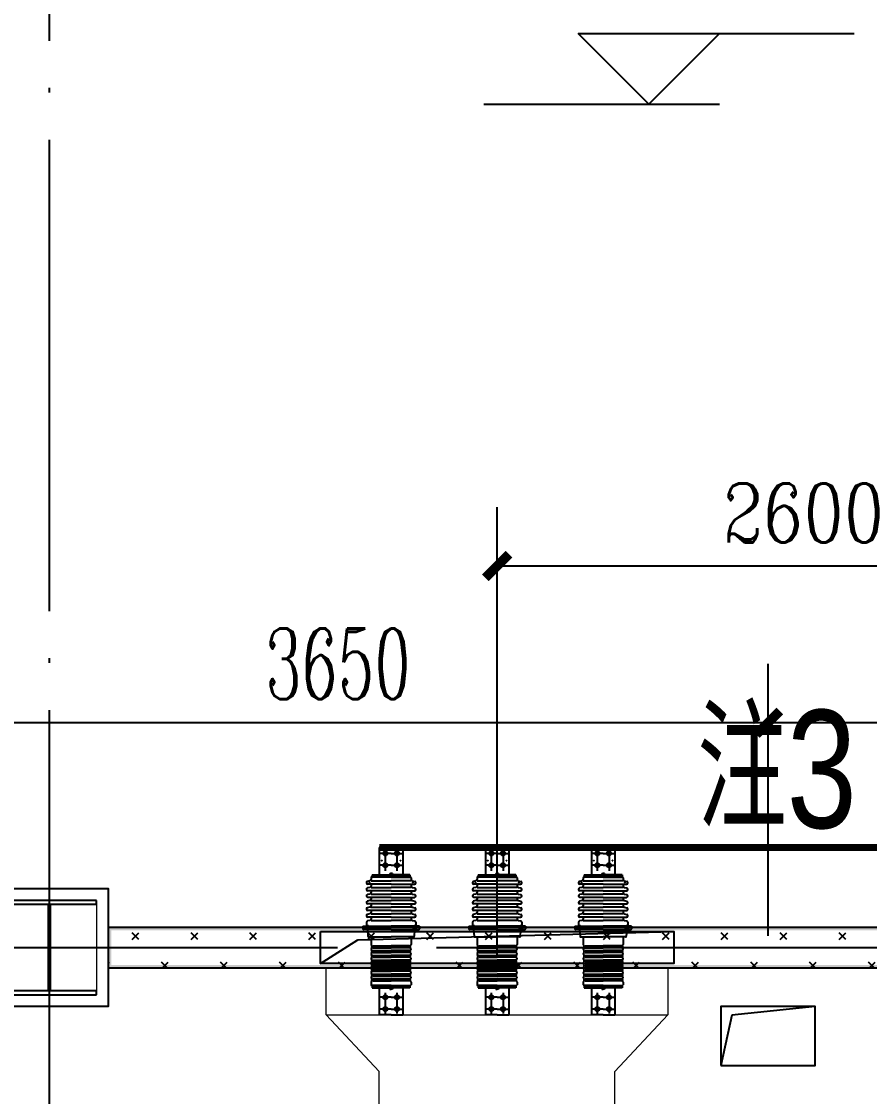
# Model space of a CAD drawing. Extents: x 3213259 to 3716512, y 332899 to 392399.
# Drawn here: x 3512365 to 3515963, y 373402 to 377962 of the extents above; entities that cross this region are included whole.
import ezdxf

# ---------------------------------------------------------------- set-up
doc = ezdxf.new("R2010")
doc.units = 0
doc.header["$LTSCALE"] = 1000
doc.header["$MEASUREMENT"] = 0
for name, pattern in [('CENTER', [50.8, 31.75, -6.35, 6.35, -6.35]), ('DOTE', [2.42, 2, -0.2, 0.02, -0.2]), ('HIDDEN', [0.375, 0.25, -0.125])]:
    doc.linetypes.add(name, pattern=pattern)
for name, color, linetype in [('Cen', 4, 'CENTER'), ('COLUMN', 2, 'Continuous'), ('DIM', 7, 'Continuous'), ('DIM_ELEV', 3, 'Continuous'), ('DOTE', 1, 'DOTE'), ('Lz3_autosign', 7, 'Continuous'), ('PART', 1, 'Continuous'), ('PUB_DIM', 3, 'Continuous'), ('PUB_HATCH', 8, 'Continuous'), ('PUB_WALL', 9, 'Continuous'), ('sb', 6, 'Continuous'), ('WALL-MOVE', 6, 'Continuous'), ('防火外包', 12, 'Continuous')]:
    doc.layers.add(name, color=color, linetype=linetype)
doc.layers.add('JZ_SPACE', color=7, linetype='Continuous', lineweight=0)
doc.layers.add('JZX_ViewLine', color=30, linetype='Continuous', lineweight=0)
doc.styles.add('DIM_FONT', font='COMPLEX8.SHX', dxfattribs={"width": 0.6, "bigfont": 'HZITXT.SHX'})
doc.styles.add('HZ', font='complex8.shx', dxfattribs={"width": 0.8, "bigfont": 'hztxt.shx'})
doc.styles.add('sepd_yb2', font='sepd_gbe.shx', dxfattribs={"width": 0.8, "bigfont": 'sepd_gbc.shx'})
doc.dimstyles.new('DIMN', dxfattribs={"dimtxt": 300, "dimasz": 100, "dimexe": 250, "dimexo": 300, "dimgap": 100, "dimtad": 1, "dimdec": 0, "dimzin": 0, "dimdsep": 46, "dimtxsty": 'DIM_FONT', "dimblk": 'ARCHTICK', "dimcen": 0.09, "dimclrt": 7, "dimazin": 2, "dimtfac": 1, "dimtdec": 0, "dimtix": 1, "dimtmove": 2, "dimatfit": 3, "dimldrblk": 'ARCHTICK', "dimfxl": 1, "dimtolj": 1, "dimtzin": 0, "dimarcsym": 0})
doc.dimstyles.new('副本 DIMN', dxfattribs={"dimtxt": 300, "dimasz": 100, "dimexe": 250, "dimexo": 300, "dimgap": 100, "dimtad": 1, "dimdec": 0, "dimzin": 0, "dimdsep": 46, "dimtxsty": 'DIM_FONT', "dimblk": 'ARCHTICK', "dimcen": 0.09, "dimclrt": 7, "dimazin": 2, "dimtfac": 1, "dimtdec": 0, "dimtix": 1, "dimtmove": 2, "dimatfit": 3, "dimldrblk": 'ARCHTICK', "dimfxl": 1, "dimtolj": 1, "dimtzin": 0, "dimarcsym": 0})

# ---------------------------------------------------------------- blocks, each defined once
blk = doc.blocks.new('_ArchTick')
at = {"color": 0, "linetype": 'ByBlock', "const_width": 0.4}
blk.add_lwpolyline([(-0.5, -0.5), (0.5, 0.5)], dxfattribs=at)
blk = doc.blocks.new('*D240')
at = {"color": 0, "lineweight": -2}
for p, q in [((3515532.9, 374083.5), (3515532.9, 375237.6)), ((3518182.9, 374083.5), (3518182.9, 375237.6)), ((3515532.9, 374987.6), (3518182.9, 374987.6))]:
    blk.add_line(p, q, dxfattribs=at)
at = {"layer": 'Defpoints', "color": 0}
for p in [(3518182.9, 374987.6), (3515532.9, 373783.5), (3518182.9, 373783.5)]:
    blk.add_point(p, dxfattribs=at)
at = {"color": 0, "lineweight": -2, "xscale": 100, "yscale": 100, "zscale": 100, "rotation": 180}
blk.add_blockref('_ArchTick', (3515532.9, 374987.6), dxfattribs=at)
at = {"color": 0, "lineweight": -2, "xscale": 100, "yscale": 100, "zscale": 100}
blk.add_blockref('_ArchTick', (3518182.9, 374987.6), dxfattribs=at)
at = {"color": 7, "insert": (3516857.9, 375237.6), "char_height": 300, "attachment_point": 5, "style": 'DIM_FONT'}
blk.add_mtext('\\A1;2650', dxfattribs=at)
blk = doc.blocks.new('*D239')
at = {"color": 0, "lineweight": -2}
for p, q in [((3511882.9, 374419.5), (3511882.9, 375237.6)), ((3515532.9, 374083.5), (3515532.9, 375237.6)), ((3511882.9, 374987.6), (3515532.9, 374987.6))]:
    blk.add_line(p, q, dxfattribs=at)
at = {"layer": 'Defpoints', "color": 0}
for p in [(3515532.9, 374987.6), (3511882.9, 374119.5), (3515532.9, 373783.5)]:
    blk.add_point(p, dxfattribs=at)
at = {"color": 0, "lineweight": -2, "xscale": 100, "yscale": 100, "zscale": 100, "rotation": 180}
blk.add_blockref('_ArchTick', (3511882.9, 374987.6), dxfattribs=at)
at = {"color": 0, "lineweight": -2, "xscale": 100, "yscale": 100, "zscale": 100}
blk.add_blockref('_ArchTick', (3515532.9, 374987.6), dxfattribs=at)
at = {"color": 7, "insert": (3513707.9, 375237.6), "char_height": 300, "attachment_point": 5, "style": 'DIM_FONT'}
blk.add_mtext('\\A1;3650', dxfattribs=at)
blk = doc.blocks.new('*D291')
at = {"layer": 'Defpoints', "color": 0}
for p in [(3516983.1, 375652.5), (3514383.1, 373702.6), (3516983.1, 373702.6)]:
    blk.add_point(p, dxfattribs=at)
at = {"layer": 'PUB_DIM', "color": 0, "lineweight": -2}
for p, q in [((3514383.1, 374002.6), (3514383.1, 375902.5)), ((3516983.1, 374002.6), (3516983.1, 375902.5)), ((3514383.1, 375652.5), (3516983.1, 375652.5))]:
    blk.add_line(p, q, dxfattribs=at)
at = {"layer": 'PUB_DIM', "color": 0, "lineweight": -2, "xscale": 100, "yscale": 100, "zscale": 100, "rotation": 180}
blk.add_blockref('_ArchTick', (3514383.1, 375652.5), dxfattribs=at)
at = {"layer": 'PUB_DIM', "color": 0, "lineweight": -2, "xscale": 100, "yscale": 100, "zscale": 100}
blk.add_blockref('_ArchTick', (3516983.1, 375652.5), dxfattribs=at)
at = {"layer": 'PUB_DIM', "color": 7, "insert": (3515683.1, 375877.5), "char_height": 250, "attachment_point": 5, "style": 'HZ'}
blk.add_mtext('\\A1;2600', dxfattribs=at)
blk = doc.blocks.new('400X400初设工字钢柱')
at = {"layer": 'COLUMN'}
for p, q in [((1414525.9, 738369.2), (1414125.9, 738369.2)), ((1414125.9, 738369.2), (1414125.9, 738353.2)), ((1414125.9, 738353.2), (1414320.9, 738353.2)), ((1414320.9, 738353.2), (1414320.9, 737985.2)), ((1414330.9, 737985.2), (1414330.9, 738353.2)), ((1414330.9, 738353.2), (1414525.9, 738353.2)), ((1414525.9, 738353.2), (1414525.9, 738369.2)), ((1414320.9, 737985.2), (1414125.9, 737985.2)), ((1414125.9, 737985.2), (1414125.9, 737969.2)), ((1414525.9, 737985.2), (1414330.9, 737985.2)), ((1414525.9, 737969.2), (1414525.9, 737985.2)), ((1414125.9, 737969.2), (1414525.9, 737969.2))]:
    blk.add_line(p, q, dxfattribs=at)
at = {"layer": 'JZX_ViewLine'}
blk.add_lwpolyline([(1414125.9, 738369.2), (1414525.9, 738369.2), (1414525.9, 737969.2), (1414125.9, 737969.2)], close=True, dxfattribs=at)
blk = doc.blocks.new('D1')
at = {"layer": 'PUB_HATCH'}
h = blk.add_hatch(dxfattribs=at)
h.set_pattern_fill('石膏板', color=256, scale=50, style=0)
h.set_pattern_definition([(45, (-451166.04, -430932.16), (-125.000003, 125.000003), [40, -136.7767]), (135, (-450887.75, -430932.16), (-125.000003, -125.000003), [40, -136.7767])])
h.paths.add_polyline_path([(1924662.3, 315951), (1924662.3, 315779), (1930462.3, 315779.1), (1930462.3, 315951.1)])
at = {"layer": 'PUB_WALL'}
for points in [[(1924662.3, 315951), (1930462.3, 315951.1), (1930462.3, 315938.6), (1924662.3, 315938.5)], [(1924662.3, 315951), (1924662.3, 315779), (1924674.8, 315779), (1924674.8, 315951)], [(1924662.3, 315779), (1930462.3, 315779.1), (1930462.3, 315791.6), (1924662.3, 315791.5)]]:
    blk.add_hatch(color=2, dxfattribs=at).paths.add_polyline_path(points)
at = {"layer": 'DIM_ELEV'}
for p, q in [((1926956.5, 319443.5), (1926656.5, 319743.5)), ((1926656.5, 319743.5), (1927827.1, 319743.5)), ((1926956.5, 319443.5), (1927256.5, 319743.5)), ((1926256.5, 319443.5), (1927256.5, 319443.5))]:
    blk.add_line(p, q, dxfattribs=at)
at = {"layer": 'DOTE'}
for p, q in [((1924412.3, 300352.3), (1924412.3, 329397.5)), ((1892174.5, 315865.1), (1948456.4, 315865.1))]:
    blk.add_line(p, q, dxfattribs=at)
at = {"layer": 'WALL-MOVE', "color": 2}
for p, q in [((1924662.3, 315951), (1930462.3, 315951.1)), ((1924662.3, 315951), (1924662.3, 315779)), ((1924662.3, 315779), (1930462.3, 315779.1))]:
    blk.add_line(p, q, dxfattribs=at)
at = {"layer": '防火外包'}
blk.add_lwpolyline([(1924162.3, 316115.1), (1924662.3, 316115.1), (1924662.3, 315615.1), (1924162.3, 315615.1)], close=True, dxfattribs=at)
at = {"layer": 'COLUMN'}
blk.add_blockref('400X400初设工字钢柱', (510086.4, -422304.1), dxfattribs=at)

msp = doc.modelspace()

# ---------------------------------------------------------------- linework, layer by layer
at = {"color": 4}
for p, q in [((3513792.493, 374066.029), (3515133.102, 374101.335)), ((3513633.102, 373965.637), (3513792.493, 374066.029)), ((3515732.891, 373783.486), (3515378.597, 373746.343))]:
    msp.add_line(p, q, dxfattribs=at)
for points in [[(3513633.102, 374101.335), (3515133.102, 374101.335), (3515133.102, 373965.637), (3513633.102, 373965.637)], [(3515332.891, 373533.486), (3515732.891, 373533.486), (3515732.891, 373783.486), (3515332.891, 373783.486)]]:
    msp.add_lwpolyline(points, close=True, dxfattribs=at)
msp.add_lwpolyline([(3515378.597, 373746.343), (3515332.891, 373533.486)], dxfattribs=at)
at = {"layer": 'Cen'}
for p, q in [((3513908.102, 374458.978), (3513908.102, 374359.34)), ((3513958.102, 374458.978), (3513958.102, 374359.34)), ((3514358.102, 374458.978), (3514358.102, 374359.34)), ((3514408.102, 374458.978), (3514408.102, 374359.34)), ((3514808.102, 374458.978), (3514808.102, 374359.34)), ((3514858.102, 374458.978), (3514858.102, 374359.34)), ((3513933.102, 374432.486), (3513883.102, 374432.486)), ((3513933.102, 374432.486), (3513883.102, 374432.486)), ((3513933.102, 374432.486), (3513983.102, 374432.486)), ((3513933.102, 374432.486), (3513983.102, 374432.486)), ((3514383.102, 374432.486), (3514333.102, 374432.486)), ((3514383.102, 374432.486), (3514333.102, 374432.486)), ((3514383.102, 374432.486), (3514433.102, 374432.486)), ((3514383.102, 374432.486), (3514433.102, 374432.486)), ((3514833.102, 374432.486), (3514783.102, 374432.486)), ((3514833.102, 374432.486), (3514783.102, 374432.486)), ((3514833.102, 374432.486), (3514883.102, 374432.486)), ((3514833.102, 374432.486), (3514883.102, 374432.486)), ((3513933.102, 374382.486), (3513883.102, 374382.486)), ((3513933.102, 374382.486), (3513883.102, 374382.486)), ((3513933.102, 374382.486), (3513983.102, 374382.486)), ((3513933.102, 374382.486), (3513983.102, 374382.486)), ((3514383.102, 374382.486), (3514333.102, 374382.486)), ((3514383.102, 374382.486), (3514333.102, 374382.486)), ((3514383.102, 374382.486), (3514433.102, 374382.486)), ((3514383.102, 374382.486), (3514433.102, 374382.486)), ((3514833.102, 374382.486), (3514783.102, 374382.486)), ((3514833.102, 374382.486), (3514783.102, 374382.486)), ((3514833.102, 374382.486), (3514883.102, 374382.486)), ((3514833.102, 374382.486), (3514883.102, 374382.486)), ((3513833.102, 374130.117), (3513833.102, 374101.552)), ((3514033.102, 374130.117), (3514033.102, 374101.552)), ((3514283.102, 374130.117), (3514283.102, 374101.552)), ((3514483.102, 374130.117), (3514483.102, 374101.552)), ((3514733.102, 374130.117), (3514733.102, 374101.552)), ((3514933.102, 374130.117), (3514933.102, 374101.552)), ((3513933.102, 373822.486), (3513883.102, 373822.486)), ((3513933.102, 373822.486), (3513883.102, 373822.486)), ((3513908.102, 373840.832), (3513908.102, 373754.125)), ((3513933.102, 373822.486), (3513983.102, 373822.486)), ((3513933.102, 373822.486), (3513983.102, 373822.486)), ((3513958.102, 373840.832), (3513958.102, 373754.125)), ((3514383.102, 373822.486), (3514333.102, 373822.486)), ((3514383.102, 373822.486), (3514333.102, 373822.486)), ((3514358.102, 373840.832), (3514358.102, 373754.125)), ((3514383.102, 373822.486), (3514433.102, 373822.486)), ((3514383.102, 373822.486), (3514433.102, 373822.486)), ((3514408.102, 373840.832), (3514408.102, 373754.125)), ((3514833.102, 373822.486), (3514783.102, 373822.486)), ((3514833.102, 373822.486), (3514783.102, 373822.486)), ((3514808.102, 373840.832), (3514808.102, 373754.125)), ((3514833.102, 373822.486), (3514883.102, 373822.486)), ((3514833.102, 373822.486), (3514883.102, 373822.486)), ((3514858.102, 373840.832), (3514858.102, 373754.125)), ((3513933.102, 373772.486), (3513883.102, 373772.486)), ((3513933.102, 373772.486), (3513883.102, 373772.486)), ((3513933.102, 373772.486), (3513983.102, 373772.486)), ((3513933.102, 373772.486), (3513983.102, 373772.486)), ((3514383.102, 373772.486), (3514333.102, 373772.486)), ((3514383.102, 373772.486), (3514333.102, 373772.486)), ((3514383.102, 373772.486), (3514433.102, 373772.486)), ((3514383.102, 373772.486), (3514433.102, 373772.486)), ((3514833.102, 373772.486), (3514783.102, 373772.486)), ((3514833.102, 373772.486), (3514783.102, 373772.486)), ((3514833.102, 373772.486), (3514883.102, 373772.486)), ((3514833.102, 373772.486), (3514883.102, 373772.486))]:
    msp.add_line(p, q, dxfattribs=at)
at = {"layer": 'DIM'}
for centre in [(3513893.171, 374402.429), (3513973.033, 374402.429), (3514343.171, 374402.429), (3514423.033, 374402.429), (3514793.171, 374402.429), (3514873.033, 374402.429), (3513841.164, 374309.118), (3513866.271, 374338.726), (3513999.933, 374338.726), (3514025.039, 374309.118), (3514291.164, 374309.118), (3514316.271, 374338.726), (3514449.933, 374338.726), (3514475.039, 374309.118), (3514741.164, 374309.118), (3514766.271, 374338.726), (3514899.933, 374338.726), (3514925.039, 374309.118), (3513824.127, 374114.422), (3514042.076, 374114.422), (3514274.127, 374114.422), (3514492.076, 374114.422), (3514724.127, 374114.422), (3514942.076, 374114.422)]:
    msp.add_circle(centre, 0.4, dxfattribs=at)
at = {"layer": 'Lz3_autosign', "color": 7, "linetype": 'ByBlock', "const_width": 30}
msp.add_lwpolyline([(3513883.102, 374457.486), (3517479.258, 374457.486)], dxfattribs=at)
at = {"layer": 'PART'}
for p, q in [((3513883.102, 374457.486), (3513883.102, 374342.486)), ((3513933.102, 374457.486), (3513883.102, 374457.486)), ((3513933.102, 374457.486), (3513883.102, 374457.486)), ((3513933.102, 374457.486), (3513983.102, 374457.486)), ((3513933.102, 374457.486), (3513983.102, 374457.486)), ((3513983.102, 374457.486), (3513983.102, 374342.486)), ((3514333.102, 374457.486), (3514333.102, 374342.486)), ((3514383.102, 374457.486), (3514333.102, 374457.486)), ((3514383.102, 374457.486), (3514333.102, 374457.486)), ((3514383.102, 374457.486), (3514433.102, 374457.486)), ((3514383.102, 374457.486), (3514433.102, 374457.486)), ((3514433.102, 374457.486), (3514433.102, 374342.486)), ((3514783.102, 374457.486), (3514783.102, 374342.486)), ((3514833.102, 374457.486), (3514783.102, 374457.486)), ((3514833.102, 374457.486), (3514783.102, 374457.486)), ((3514833.102, 374457.486), (3514883.102, 374457.486)), ((3514833.102, 374457.486), (3514883.102, 374457.486)), ((3514883.102, 374457.486), (3514883.102, 374342.486)), ((3513927.102, 374347.986), (3513927.102, 374342.486)), ((3513927.102, 374347.986), (3513933.102, 374347.986)), ((3513939.102, 374347.986), (3513933.102, 374347.986)), ((3513939.102, 374347.986), (3513939.102, 374342.486)), ((3514377.102, 374347.986), (3514377.102, 374342.486)), ((3514377.102, 374347.986), (3514383.102, 374347.986)), ((3514389.102, 374347.986), (3514383.102, 374347.986)), ((3514389.102, 374347.986), (3514389.102, 374342.486)), ((3514827.102, 374347.986), (3514827.102, 374342.486)), ((3514827.102, 374347.986), (3514833.102, 374347.986)), ((3514839.102, 374347.986), (3514833.102, 374347.986)), ((3514839.102, 374347.986), (3514839.102, 374342.486)), ((3513843.366, 374316.621), (3513832.837, 374314.351)), ((3513933.102, 374302.486), (3513834.102, 374302.486)), ((3513848.102, 374329.486), (3513848.102, 374322.486)), ((3513848.102, 374316.621), (3513933.102, 374316.621)), ((3513848.102, 374302.486), (3513848.102, 374294.486)), ((3513933.102, 374332.486), (3513851.102, 374332.486)), ((3513853.102, 374342.486), (3513853.102, 374332.486)), ((3513853.102, 374342.486), (3513933.102, 374342.486)), ((3513853.102, 374335.986), (3513933.102, 374335.986)), ((3514013.102, 374342.486), (3513933.102, 374342.486)), ((3514013.102, 374335.986), (3513933.102, 374335.986)), ((3513933.102, 374332.486), (3514015.102, 374332.486)), ((3514018.102, 374316.621), (3513933.102, 374316.621)), ((3513933.102, 374302.486), (3514032.102, 374302.486)), ((3514013.102, 374342.486), (3514013.102, 374332.486)), ((3514018.102, 374329.486), (3514018.102, 374322.486)), ((3514018.102, 374302.486), (3514018.102, 374294.486)), ((3514022.837, 374316.621), (3514033.366, 374314.351)), ((3514293.366, 374316.621), (3514282.837, 374314.351)), ((3514383.102, 374302.486), (3514284.102, 374302.486)), ((3514298.102, 374329.486), (3514298.102, 374322.486)), ((3514298.102, 374316.621), (3514383.102, 374316.621)), ((3514298.102, 374302.486), (3514298.102, 374294.486)), ((3514383.102, 374332.486), (3514301.102, 374332.486)), ((3514303.102, 374342.486), (3514303.102, 374332.486)), ((3514303.102, 374342.486), (3514383.102, 374342.486)), ((3514303.102, 374335.986), (3514383.102, 374335.986)), ((3514463.102, 374342.486), (3514383.102, 374342.486)), ((3514463.102, 374335.986), (3514383.102, 374335.986)), ((3514383.102, 374332.486), (3514465.102, 374332.486)), ((3514468.102, 374316.621), (3514383.102, 374316.621)), ((3514383.102, 374302.486), (3514482.102, 374302.486)), ((3514463.102, 374342.486), (3514463.102, 374332.486)), ((3514468.102, 374329.486), (3514468.102, 374322.486)), ((3514468.102, 374302.486), (3514468.102, 374294.486)), ((3514472.837, 374316.621), (3514483.366, 374314.351)), ((3514743.366, 374316.621), (3514732.837, 374314.351)), ((3514833.102, 374302.486), (3514734.102, 374302.486)), ((3514748.102, 374329.486), (3514748.102, 374322.486)), ((3514748.102, 374316.621), (3514833.102, 374316.621)), ((3514748.102, 374302.486), (3514748.102, 374294.486)), ((3514833.102, 374332.486), (3514751.102, 374332.486)), ((3514753.102, 374342.486), (3514753.102, 374332.486)), ((3514753.102, 374342.486), (3514833.102, 374342.486)), ((3514753.102, 374335.986), (3514833.102, 374335.986)), ((3514913.102, 374342.486), (3514833.102, 374342.486)), ((3514913.102, 374335.986), (3514833.102, 374335.986)), ((3514833.102, 374332.486), (3514915.102, 374332.486)), ((3514918.102, 374316.621), (3514833.102, 374316.621)), ((3514833.102, 374302.486), (3514932.102, 374302.486)), ((3514913.102, 374342.486), (3514913.102, 374332.486)), ((3514918.102, 374329.486), (3514918.102, 374322.486)), ((3514918.102, 374302.486), (3514918.102, 374294.486)), ((3514922.837, 374316.621), (3514933.366, 374314.351)), ((3513843.366, 374288.621), (3513832.837, 374286.351)), ((3513843.366, 374260.621), (3513832.837, 374258.351)), ((3513933.102, 374274.486), (3513834.102, 374274.486)), ((3513848.102, 374288.621), (3513933.102, 374288.621)), ((3513848.102, 374274.486), (3513848.102, 374266.486)), ((3513848.102, 374260.621), (3513933.102, 374260.621)), ((3514018.102, 374288.621), (3513933.102, 374288.621)), ((3513933.102, 374274.486), (3514032.102, 374274.486)), ((3514018.102, 374260.621), (3513933.102, 374260.621)), ((3514018.102, 374274.486), (3514018.102, 374266.486)), ((3514022.837, 374288.621), (3514033.366, 374286.351)), ((3514022.837, 374260.621), (3514033.366, 374258.351)), ((3514293.366, 374288.621), (3514282.837, 374286.351)), ((3514293.366, 374260.621), (3514282.837, 374258.351)), ((3514383.102, 374274.486), (3514284.102, 374274.486)), ((3514298.102, 374288.621), (3514383.102, 374288.621)), ((3514298.102, 374274.486), (3514298.102, 374266.486)), ((3514298.102, 374260.621), (3514383.102, 374260.621)), ((3514468.102, 374288.621), (3514383.102, 374288.621)), ((3514383.102, 374274.486), (3514482.102, 374274.486)), ((3514468.102, 374260.621), (3514383.102, 374260.621)), ((3514468.102, 374274.486), (3514468.102, 374266.486)), ((3514472.837, 374288.621), (3514483.366, 374286.351)), ((3514472.837, 374260.621), (3514483.366, 374258.351)), ((3514743.366, 374288.621), (3514732.837, 374286.351)), ((3514743.366, 374260.621), (3514732.837, 374258.351)), ((3514833.102, 374274.486), (3514734.102, 374274.486)), ((3514748.102, 374288.621), (3514833.102, 374288.621)), ((3514748.102, 374274.486), (3514748.102, 374266.486)), ((3514748.102, 374260.621), (3514833.102, 374260.621)), ((3514918.102, 374288.621), (3514833.102, 374288.621)), ((3514833.102, 374274.486), (3514932.102, 374274.486)), ((3514918.102, 374260.621), (3514833.102, 374260.621)), ((3514918.102, 374274.486), (3514918.102, 374266.486)), ((3514922.837, 374288.621), (3514933.366, 374286.351)), ((3514922.837, 374260.621), (3514933.366, 374258.351)), ((3513843.366, 374232.621), (3513832.837, 374230.351)), ((3513933.102, 374246.486), (3513834.102, 374246.486)), ((3513933.102, 374218.486), (3513834.102, 374218.486)), ((3513848.102, 374246.486), (3513848.102, 374238.486)), ((3513848.102, 374232.621), (3513933.102, 374232.621)), ((3513848.102, 374218.486), (3513848.102, 374210.486)), ((3513933.102, 374246.486), (3514032.102, 374246.486)), ((3514018.102, 374232.621), (3513933.102, 374232.621)), ((3513933.102, 374218.486), (3514032.102, 374218.486)), ((3514018.102, 374246.486), (3514018.102, 374238.486)), ((3514018.102, 374218.486), (3514018.102, 374210.486)), ((3514022.837, 374232.621), (3514033.366, 374230.351)), ((3514293.366, 374232.621), (3514282.837, 374230.351)), ((3514383.102, 374246.486), (3514284.102, 374246.486)), ((3514383.102, 374218.486), (3514284.102, 374218.486)), ((3514298.102, 374246.486), (3514298.102, 374238.486)), ((3514298.102, 374232.621), (3514383.102, 374232.621)), ((3514298.102, 374218.486), (3514298.102, 374210.486)), ((3514383.102, 374246.486), (3514482.102, 374246.486)), ((3514468.102, 374232.621), (3514383.102, 374232.621)), ((3514383.102, 374218.486), (3514482.102, 374218.486)), ((3514468.102, 374246.486), (3514468.102, 374238.486)), ((3514468.102, 374218.486), (3514468.102, 374210.486)), ((3514472.837, 374232.621), (3514483.366, 374230.351)), ((3514743.366, 374232.621), (3514732.837, 374230.351)), ((3514833.102, 374246.486), (3514734.102, 374246.486)), ((3514833.102, 374218.486), (3514734.102, 374218.486)), ((3514748.102, 374246.486), (3514748.102, 374238.486)), ((3514748.102, 374232.621), (3514833.102, 374232.621)), ((3514748.102, 374218.486), (3514748.102, 374210.486)), ((3514833.102, 374246.486), (3514932.102, 374246.486)), ((3514918.102, 374232.621), (3514833.102, 374232.621)), ((3514833.102, 374218.486), (3514932.102, 374218.486)), ((3514918.102, 374246.486), (3514918.102, 374238.486)), ((3514918.102, 374218.486), (3514918.102, 374210.486)), ((3514922.837, 374232.621), (3514933.366, 374230.351)), ((3513843.366, 374204.621), (3513832.837, 374202.351)), ((3513843.366, 374176.621), (3513832.837, 374174.351)), ((3513933.102, 374190.486), (3513834.102, 374190.486)), ((3513848.102, 374204.621), (3513933.102, 374204.621)), ((3513848.102, 374190.486), (3513848.102, 374182.486)), ((3513848.102, 374176.621), (3513933.102, 374176.621)), ((3514018.102, 374204.621), (3513933.102, 374204.621)), ((3513933.102, 374190.486), (3514032.102, 374190.486)), ((3514018.102, 374176.621), (3513933.102, 374176.621)), ((3514018.102, 374190.486), (3514018.102, 374182.486)), ((3514022.837, 374204.621), (3514033.366, 374202.351)), ((3514022.837, 374176.621), (3514033.366, 374174.351)), ((3514293.366, 374204.621), (3514282.837, 374202.351)), ((3514293.366, 374176.621), (3514282.837, 374174.351)), ((3514383.102, 374190.486), (3514284.102, 374190.486)), ((3514298.102, 374204.621), (3514383.102, 374204.621)), ((3514298.102, 374190.486), (3514298.102, 374182.486)), ((3514298.102, 374176.621), (3514383.102, 374176.621)), ((3514468.102, 374204.621), (3514383.102, 374204.621)), ((3514383.102, 374190.486), (3514482.102, 374190.486)), ((3514468.102, 374176.621), (3514383.102, 374176.621)), ((3514468.102, 374190.486), (3514468.102, 374182.486)), ((3514472.837, 374204.621), (3514483.366, 374202.351)), ((3514472.837, 374176.621), (3514483.366, 374174.351)), ((3514743.366, 374204.621), (3514732.837, 374202.351)), ((3514743.366, 374176.621), (3514732.837, 374174.351)), ((3514833.102, 374190.486), (3514734.102, 374190.486)), ((3514748.102, 374204.621), (3514833.102, 374204.621)), ((3514748.102, 374190.486), (3514748.102, 374182.486)), ((3514748.102, 374176.621), (3514833.102, 374176.621)), ((3514918.102, 374204.621), (3514833.102, 374204.621)), ((3514833.102, 374190.486), (3514932.102, 374190.486)), ((3514918.102, 374176.621), (3514833.102, 374176.621)), ((3514918.102, 374190.486), (3514918.102, 374182.486)), ((3514922.837, 374204.621), (3514933.366, 374202.351)), ((3514922.837, 374176.621), (3514933.366, 374174.351)), ((3513813.102, 374124.486), (3513933.102, 374124.486)), ((3513813.102, 374124.486), (3513813.102, 374112.486)), ((3513826.102, 374124.486), (3513826.102, 374109.486)), ((3513828.102, 374140.486), (3513828.102, 374124.486)), ((3513843.366, 374148.621), (3513832.837, 374146.351)), ((3513933.102, 374162.486), (3513834.102, 374162.486)), ((3513840.102, 374124.486), (3513840.102, 374109.486)), ((3513848.102, 374162.486), (3513848.102, 374154.486)), ((3513848.102, 374148.621), (3513933.102, 374148.621)), ((3513933.102, 374162.486), (3514032.102, 374162.486)), ((3514018.102, 374148.621), (3513933.102, 374148.621)), ((3514053.102, 374124.486), (3513933.102, 374124.486)), ((3514018.102, 374162.486), (3514018.102, 374154.486)), ((3514022.837, 374148.621), (3514033.366, 374146.351)), ((3514026.102, 374124.486), (3514026.102, 374109.486)), ((3514038.102, 374140.486), (3514038.102, 374124.486)), ((3514040.102, 374124.486), (3514040.102, 374109.486)), ((3514053.102, 374124.486), (3514053.102, 374112.486)), ((3514263.102, 374124.486), (3514383.102, 374124.486)), ((3514263.102, 374124.486), (3514263.102, 374112.486)), ((3514276.102, 374124.486), (3514276.102, 374109.486)), ((3514278.102, 374140.486), (3514278.102, 374124.486)), ((3514293.366, 374148.621), (3514282.837, 374146.351)), ((3514383.102, 374162.486), (3514284.102, 374162.486)), ((3514290.102, 374124.486), (3514290.102, 374109.486)), ((3514298.102, 374162.486), (3514298.102, 374154.486)), ((3514298.102, 374148.621), (3514383.102, 374148.621)), ((3514383.102, 374162.486), (3514482.102, 374162.486)), ((3514468.102, 374148.621), (3514383.102, 374148.621)), ((3514503.102, 374124.486), (3514383.102, 374124.486)), ((3514468.102, 374162.486), (3514468.102, 374154.486)), ((3514472.837, 374148.621), (3514483.366, 374146.351)), ((3514476.102, 374124.486), (3514476.102, 374109.486)), ((3514488.102, 374140.486), (3514488.102, 374124.486)), ((3514490.102, 374124.486), (3514490.102, 374109.486)), ((3514503.102, 374124.486), (3514503.102, 374112.486)), ((3514713.102, 374124.486), (3514833.102, 374124.486)), ((3514713.102, 374124.486), (3514713.102, 374112.486)), ((3514726.102, 374124.486), (3514726.102, 374109.486)), ((3514728.102, 374140.486), (3514728.102, 374124.486)), ((3514743.366, 374148.621), (3514732.837, 374146.351)), ((3514833.102, 374162.486), (3514734.102, 374162.486)), ((3514740.102, 374124.486), (3514740.102, 374109.486)), ((3514748.102, 374162.486), (3514748.102, 374154.486)), ((3514748.102, 374148.621), (3514833.102, 374148.621)), ((3514833.102, 374162.486), (3514932.102, 374162.486)), ((3514918.102, 374148.621), (3514833.102, 374148.621)), ((3514953.102, 374124.486), (3514833.102, 374124.486)), ((3514918.102, 374162.486), (3514918.102, 374154.486)), ((3514922.837, 374148.621), (3514933.366, 374146.351)), ((3514926.102, 374124.486), (3514926.102, 374109.486)), ((3514938.102, 374140.486), (3514938.102, 374124.486)), ((3514940.102, 374124.486), (3514940.102, 374109.486)), ((3514953.102, 374124.486), (3514953.102, 374112.486)), ((3513933.102, 374109.486), (3513816.102, 374109.486)), ((3513833.283, 374106.679), (3513834.921, 374081.293)), ((3513837.914, 374078.486), (3513933.102, 374078.486)), ((3513848.102, 374078.486), (3513848.102, 374046.486)), ((3513848.102, 374078.486), (3513848.102, 374046.486)), ((3513933.102, 374109.486), (3514050.102, 374109.486)), ((3514028.289, 374078.486), (3513933.102, 374078.486)), ((3514018.102, 374078.486), (3514018.102, 374046.486)), ((3514018.102, 374078.486), (3514018.102, 374046.486)), ((3514032.921, 374106.679), (3514031.283, 374081.293)), ((3514383.102, 374109.486), (3514266.102, 374109.486)), ((3514283.283, 374106.679), (3514284.921, 374081.293)), ((3514287.914, 374078.486), (3514383.102, 374078.486)), ((3514298.102, 374078.486), (3514298.102, 374046.486)), ((3514298.102, 374078.486), (3514298.102, 374046.486)), ((3514383.102, 374109.486), (3514500.102, 374109.486)), ((3514478.289, 374078.486), (3514383.102, 374078.486)), ((3514468.102, 374078.486), (3514468.102, 374046.486)), ((3514468.102, 374078.486), (3514468.102, 374046.486)), ((3514482.921, 374106.679), (3514481.283, 374081.293)), ((3514833.102, 374109.486), (3514716.102, 374109.486)), ((3514733.283, 374106.679), (3514734.921, 374081.293)), ((3514737.914, 374078.486), (3514833.102, 374078.486)), ((3514748.102, 374078.486), (3514748.102, 374046.486)), ((3514748.102, 374078.486), (3514748.102, 374046.486)), ((3514833.102, 374109.486), (3514950.102, 374109.486)), ((3514928.289, 374078.486), (3514833.102, 374078.486)), ((3514918.102, 374078.486), (3514918.102, 374046.486)), ((3514918.102, 374078.486), (3514918.102, 374046.486)), ((3514932.921, 374106.679), (3514931.283, 374081.293)), ((3513851.722, 374040.314), (3513849.251, 374043.296)), ((3513849.251, 374029.676), (3513851.722, 374032.658)), ((3513854.994, 374040.314), (3513933.102, 374040.314)), ((3513854.994, 374032.658), (3513933.102, 374032.658)), ((3514011.21, 374040.314), (3513933.102, 374040.314)), ((3514011.21, 374032.658), (3513933.102, 374032.658)), ((3514014.481, 374040.314), (3514016.952, 374043.296)), ((3514016.952, 374029.676), (3514014.481, 374032.658)), ((3514301.722, 374040.314), (3514299.251, 374043.296)), ((3514299.251, 374029.676), (3514301.722, 374032.658)), ((3514304.994, 374040.314), (3514383.102, 374040.314)), ((3514304.994, 374032.658), (3514383.102, 374032.658)), ((3514461.21, 374040.314), (3514383.102, 374040.314)), ((3514461.21, 374032.658), (3514383.102, 374032.658)), ((3514464.481, 374040.314), (3514466.952, 374043.296)), ((3514466.952, 374029.676), (3514464.481, 374032.658)), ((3514751.722, 374040.314), (3514749.251, 374043.296)), ((3514749.251, 374029.676), (3514751.722, 374032.658)), ((3514754.994, 374040.314), (3514833.102, 374040.314)), ((3514754.994, 374032.658), (3514833.102, 374032.658)), ((3514911.21, 374040.314), (3514833.102, 374040.314)), ((3514911.21, 374032.658), (3514833.102, 374032.658)), ((3514914.481, 374040.314), (3514916.952, 374043.296)), ((3514916.952, 374029.676), (3514914.481, 374032.658)), ((3513851.722, 374020.314), (3513849.251, 374023.296)), ((3513849.251, 374009.676), (3513851.722, 374012.658)), ((3513851.722, 374000.314), (3513849.251, 374003.296)), ((3513849.251, 373989.676), (3513851.722, 373992.658)), ((3513851.722, 373980.314), (3513849.251, 373983.296)), ((3513854.994, 374020.314), (3513933.102, 374020.314)), ((3513854.994, 374012.658), (3513933.102, 374012.658)), ((3513854.994, 374000.314), (3513933.102, 374000.314)), ((3513854.994, 373992.658), (3513933.102, 373992.658)), ((3514011.21, 374020.314), (3513933.102, 374020.314)), ((3514011.21, 374012.658), (3513933.102, 374012.658)), ((3514011.21, 374000.314), (3513933.102, 374000.314)), ((3514011.21, 373992.658), (3513933.102, 373992.658)), ((3514014.481, 374020.314), (3514016.952, 374023.296)), ((3514016.952, 374009.676), (3514014.481, 374012.658)), ((3514014.481, 374000.314), (3514016.952, 374003.296)), ((3514016.952, 373989.676), (3514014.481, 373992.658)), ((3514014.481, 373980.314), (3514016.952, 373983.296)), ((3514301.722, 374020.314), (3514299.251, 374023.296)), ((3514299.251, 374009.676), (3514301.722, 374012.658)), ((3514301.722, 374000.314), (3514299.251, 374003.296)), ((3514299.251, 373989.676), (3514301.722, 373992.658)), ((3514301.722, 373980.314), (3514299.251, 373983.296)), ((3514304.994, 374020.314), (3514383.102, 374020.314)), ((3514304.994, 374012.658), (3514383.102, 374012.658)), ((3514304.994, 374000.314), (3514383.102, 374000.314)), ((3514304.994, 373992.658), (3514383.102, 373992.658)), ((3514461.21, 374020.314), (3514383.102, 374020.314)), ((3514461.21, 374012.658), (3514383.102, 374012.658)), ((3514461.21, 374000.314), (3514383.102, 374000.314)), ((3514461.21, 373992.658), (3514383.102, 373992.658)), ((3514464.481, 374020.314), (3514466.952, 374023.296)), ((3514466.952, 374009.676), (3514464.481, 374012.658)), ((3514464.481, 374000.314), (3514466.952, 374003.296)), ((3514466.952, 373989.676), (3514464.481, 373992.658)), ((3514464.481, 373980.314), (3514466.952, 373983.296)), ((3514751.722, 374020.314), (3514749.251, 374023.296)), ((3514749.251, 374009.676), (3514751.722, 374012.658)), ((3514751.722, 374000.314), (3514749.251, 374003.296)), ((3514749.251, 373989.676), (3514751.722, 373992.658)), ((3514751.722, 373980.314), (3514749.251, 373983.296)), ((3514754.994, 374020.314), (3514833.102, 374020.314)), ((3514754.994, 374012.658), (3514833.102, 374012.658)), ((3514754.994, 374000.314), (3514833.102, 374000.314)), ((3514754.994, 373992.658), (3514833.102, 373992.658)), ((3514911.21, 374020.314), (3514833.102, 374020.314)), ((3514911.21, 374012.658), (3514833.102, 374012.658)), ((3514911.21, 374000.314), (3514833.102, 374000.314)), ((3514911.21, 373992.658), (3514833.102, 373992.658)), ((3514914.481, 374020.314), (3514916.952, 374023.296)), ((3514916.952, 374009.676), (3514914.481, 374012.658)), ((3514914.481, 374000.314), (3514916.952, 374003.296)), ((3514916.952, 373989.676), (3514914.481, 373992.658)), ((3514914.481, 373980.314), (3514916.952, 373983.296)), ((3513849.251, 373969.676), (3513851.722, 373972.658)), ((3513851.722, 373960.314), (3513849.251, 373963.296)), ((3513849.251, 373949.676), (3513851.722, 373952.658)), ((3513851.722, 373940.314), (3513849.251, 373943.296)), ((3513854.994, 373980.314), (3513871.102, 373980.314)), ((3513854.994, 373980.314), (3513933.102, 373980.314)), ((3513854.994, 373972.658), (3513871.102, 373972.658)), ((3513854.994, 373972.658), (3513933.102, 373972.658)), ((3513854.994, 373960.314), (3513933.102, 373960.314)), ((3513854.994, 373952.658), (3513933.102, 373952.658)), ((3513854.994, 373940.314), (3513933.102, 373940.314)), ((3514011.21, 373980.314), (3513933.102, 373980.314)), ((3514011.21, 373972.658), (3513933.102, 373972.658)), ((3514011.21, 373960.314), (3513933.102, 373960.314)), ((3514011.21, 373952.658), (3513933.102, 373952.658)), ((3514011.21, 373940.314), (3513933.102, 373940.314)), ((3514011.21, 373980.314), (3513995.102, 373980.314)), ((3514011.21, 373972.658), (3513995.102, 373972.658)), ((3514016.952, 373969.676), (3514014.481, 373972.658)), ((3514014.481, 373960.314), (3514016.952, 373963.296)), ((3514016.952, 373949.676), (3514014.481, 373952.658)), ((3514014.481, 373940.314), (3514016.952, 373943.296)), ((3514299.251, 373969.676), (3514301.722, 373972.658)), ((3514301.722, 373960.314), (3514299.251, 373963.296)), ((3514299.251, 373949.676), (3514301.722, 373952.658)), ((3514301.722, 373940.314), (3514299.251, 373943.296)), ((3514304.994, 373980.314), (3514321.102, 373980.314)), ((3514304.994, 373980.314), (3514383.102, 373980.314)), ((3514304.994, 373972.658), (3514321.102, 373972.658)), ((3514304.994, 373972.658), (3514383.102, 373972.658)), ((3514304.994, 373960.314), (3514383.102, 373960.314)), ((3514304.994, 373952.658), (3514383.102, 373952.658)), ((3514304.994, 373940.314), (3514383.102, 373940.314)), ((3514461.21, 373980.314), (3514383.102, 373980.314)), ((3514461.21, 373972.658), (3514383.102, 373972.658)), ((3514461.21, 373960.314), (3514383.102, 373960.314)), ((3514461.21, 373952.658), (3514383.102, 373952.658)), ((3514461.21, 373940.314), (3514383.102, 373940.314)), ((3514461.21, 373980.314), (3514445.102, 373980.314)), ((3514461.21, 373972.658), (3514445.102, 373972.658)), ((3514466.952, 373969.676), (3514464.481, 373972.658)), ((3514464.481, 373960.314), (3514466.952, 373963.296)), ((3514466.952, 373949.676), (3514464.481, 373952.658)), ((3514464.481, 373940.314), (3514466.952, 373943.296)), ((3514749.251, 373969.676), (3514751.722, 373972.658)), ((3514751.722, 373960.314), (3514749.251, 373963.296)), ((3514749.251, 373949.676), (3514751.722, 373952.658)), ((3514751.722, 373940.314), (3514749.251, 373943.296)), ((3514754.994, 373980.314), (3514771.102, 373980.314)), ((3514754.994, 373980.314), (3514833.102, 373980.314)), ((3514754.994, 373972.658), (3514771.102, 373972.658)), ((3514754.994, 373972.658), (3514833.102, 373972.658)), ((3514754.994, 373960.314), (3514833.102, 373960.314)), ((3514754.994, 373952.658), (3514833.102, 373952.658)), ((3514754.994, 373940.314), (3514833.102, 373940.314)), ((3514911.21, 373980.314), (3514833.102, 373980.314)), ((3514911.21, 373972.658), (3514833.102, 373972.658)), ((3514911.21, 373960.314), (3514833.102, 373960.314)), ((3514911.21, 373952.658), (3514833.102, 373952.658)), ((3514911.21, 373940.314), (3514833.102, 373940.314)), ((3514911.21, 373980.314), (3514895.102, 373980.314)), ((3514911.21, 373972.658), (3514895.102, 373972.658)), ((3514916.952, 373969.676), (3514914.481, 373972.658)), ((3514914.481, 373960.314), (3514916.952, 373963.296)), ((3514916.952, 373949.676), (3514914.481, 373952.658)), ((3514914.481, 373940.314), (3514916.952, 373943.296)), ((3513849.251, 373929.676), (3513851.722, 373932.658)), ((3513851.722, 373920.314), (3513849.251, 373923.296)), ((3513849.251, 373909.676), (3513851.722, 373912.658)), ((3513851.722, 373900.314), (3513849.251, 373903.296)), ((3513849.251, 373889.676), (3513851.722, 373892.658)), ((3513854.994, 373932.658), (3513933.102, 373932.658)), ((3513854.994, 373920.314), (3513933.102, 373920.314)), ((3513854.994, 373912.658), (3513933.102, 373912.658)), ((3513854.994, 373900.314), (3513933.102, 373900.314)), ((3513854.994, 373892.658), (3513933.102, 373892.658)), ((3514011.21, 373932.658), (3513933.102, 373932.658)), ((3514011.21, 373920.314), (3513933.102, 373920.314)), ((3514011.21, 373912.658), (3513933.102, 373912.658)), ((3514011.21, 373900.314), (3513933.102, 373900.314)), ((3514011.21, 373892.658), (3513933.102, 373892.658)), ((3514016.952, 373929.676), (3514014.481, 373932.658)), ((3514014.481, 373920.314), (3514016.952, 373923.296)), ((3514016.952, 373909.676), (3514014.481, 373912.658)), ((3514014.481, 373900.314), (3514016.952, 373903.296)), ((3514016.952, 373889.676), (3514014.481, 373892.658)), ((3514299.251, 373929.676), (3514301.722, 373932.658)), ((3514301.722, 373920.314), (3514299.251, 373923.296)), ((3514299.251, 373909.676), (3514301.722, 373912.658)), ((3514301.722, 373900.314), (3514299.251, 373903.296)), ((3514299.251, 373889.676), (3514301.722, 373892.658)), ((3514304.994, 373932.658), (3514383.102, 373932.658)), ((3514304.994, 373920.314), (3514383.102, 373920.314)), ((3514304.994, 373912.658), (3514383.102, 373912.658)), ((3514304.994, 373900.314), (3514383.102, 373900.314)), ((3514304.994, 373892.658), (3514383.102, 373892.658)), ((3514461.21, 373932.658), (3514383.102, 373932.658)), ((3514461.21, 373920.314), (3514383.102, 373920.314)), ((3514461.21, 373912.658), (3514383.102, 373912.658)), ((3514461.21, 373900.314), (3514383.102, 373900.314)), ((3514461.21, 373892.658), (3514383.102, 373892.658)), ((3514466.952, 373929.676), (3514464.481, 373932.658)), ((3514464.481, 373920.314), (3514466.952, 373923.296)), ((3514466.952, 373909.676), (3514464.481, 373912.658)), ((3514464.481, 373900.314), (3514466.952, 373903.296)), ((3514466.952, 373889.676), (3514464.481, 373892.658)), ((3514749.251, 373929.676), (3514751.722, 373932.658)), ((3514751.722, 373920.314), (3514749.251, 373923.296)), ((3514749.251, 373909.676), (3514751.722, 373912.658)), ((3514751.722, 373900.314), (3514749.251, 373903.296)), ((3514749.251, 373889.676), (3514751.722, 373892.658)), ((3514754.994, 373932.658), (3514833.102, 373932.658)), ((3514754.994, 373920.314), (3514833.102, 373920.314)), ((3514754.994, 373912.658), (3514833.102, 373912.658)), ((3514754.994, 373900.314), (3514833.102, 373900.314)), ((3514754.994, 373892.658), (3514833.102, 373892.658)), ((3514911.21, 373932.658), (3514833.102, 373932.658)), ((3514911.21, 373920.314), (3514833.102, 373920.314)), ((3514911.21, 373912.658), (3514833.102, 373912.658)), ((3514911.21, 373900.314), (3514833.102, 373900.314)), ((3514911.21, 373892.658), (3514833.102, 373892.658)), ((3514916.952, 373929.676), (3514914.481, 373932.658)), ((3514914.481, 373920.314), (3514916.952, 373923.296)), ((3514916.952, 373909.676), (3514914.481, 373912.658)), ((3514914.481, 373900.314), (3514916.952, 373903.296)), ((3514916.952, 373889.676), (3514914.481, 373892.658)), ((3513848.102, 373886.486), (3513848.102, 373875.486)), ((3513933.102, 373872.486), (3513851.102, 373872.486)), ((3513853.102, 373872.486), (3513853.102, 373862.486)), ((3513853.102, 373868.986), (3513933.102, 373868.986)), ((3513853.102, 373862.486), (3513933.102, 373862.486)), ((3513883.102, 373862.486), (3513883.102, 373747.486)), ((3513927.102, 373862.486), (3513927.102, 373856.986)), ((3513927.102, 373856.986), (3513933.102, 373856.986)), ((3513933.102, 373872.486), (3514015.102, 373872.486)), ((3514013.102, 373868.986), (3513933.102, 373868.986)), ((3514013.102, 373862.486), (3513933.102, 373862.486)), ((3513939.102, 373856.986), (3513933.102, 373856.986)), ((3513939.102, 373862.486), (3513939.102, 373856.986)), ((3513983.102, 373862.486), (3513983.102, 373747.486)), ((3514013.102, 373872.486), (3514013.102, 373862.486)), ((3514018.102, 373886.486), (3514018.102, 373875.486)), ((3514298.102, 373886.486), (3514298.102, 373875.486)), ((3514383.102, 373872.486), (3514301.102, 373872.486)), ((3514303.102, 373872.486), (3514303.102, 373862.486)), ((3514303.102, 373868.986), (3514383.102, 373868.986)), ((3514303.102, 373862.486), (3514383.102, 373862.486)), ((3514333.102, 373862.486), (3514333.102, 373747.486)), ((3514377.102, 373862.486), (3514377.102, 373856.986)), ((3514377.102, 373856.986), (3514383.102, 373856.986)), ((3514383.102, 373872.486), (3514465.102, 373872.486)), ((3514463.102, 373868.986), (3514383.102, 373868.986)), ((3514463.102, 373862.486), (3514383.102, 373862.486)), ((3514389.102, 373856.986), (3514383.102, 373856.986)), ((3514389.102, 373862.486), (3514389.102, 373856.986)), ((3514433.102, 373862.486), (3514433.102, 373747.486)), ((3514463.102, 373872.486), (3514463.102, 373862.486)), ((3514468.102, 373886.486), (3514468.102, 373875.486)), ((3514748.102, 373886.486), (3514748.102, 373875.486)), ((3514833.102, 373872.486), (3514751.102, 373872.486)), ((3514753.102, 373872.486), (3514753.102, 373862.486)), ((3514753.102, 373868.986), (3514833.102, 373868.986)), ((3514753.102, 373862.486), (3514833.102, 373862.486)), ((3514783.102, 373862.486), (3514783.102, 373747.486)), ((3514827.102, 373862.486), (3514827.102, 373856.986)), ((3514827.102, 373856.986), (3514833.102, 373856.986)), ((3514833.102, 373872.486), (3514915.102, 373872.486)), ((3514913.102, 373868.986), (3514833.102, 373868.986)), ((3514913.102, 373862.486), (3514833.102, 373862.486)), ((3514839.102, 373856.986), (3514833.102, 373856.986)), ((3514839.102, 373862.486), (3514839.102, 373856.986)), ((3514883.102, 373862.486), (3514883.102, 373747.486)), ((3514913.102, 373872.486), (3514913.102, 373862.486)), ((3514918.102, 373886.486), (3514918.102, 373875.486)), ((3513933.102, 373747.486), (3513883.102, 373747.486)), ((3513933.102, 373747.486), (3513883.102, 373747.486)), ((3513933.102, 373747.486), (3513983.102, 373747.486)), ((3513933.102, 373747.486), (3513983.102, 373747.486)), ((3514383.102, 373747.486), (3514333.102, 373747.486)), ((3514383.102, 373747.486), (3514333.102, 373747.486)), ((3514383.102, 373747.486), (3514433.102, 373747.486)), ((3514383.102, 373747.486), (3514433.102, 373747.486)), ((3514833.102, 373747.486), (3514783.102, 373747.486)), ((3514833.102, 373747.486), (3514783.102, 373747.486)), ((3514833.102, 373747.486), (3514883.102, 373747.486)), ((3514833.102, 373747.486), (3514883.102, 373747.486))]:
    msp.add_line(p, q, dxfattribs=at)
for centre in [(3513908.102, 374432.486), (3513958.102, 374432.486), (3514358.102, 374432.486), (3514408.102, 374432.486), (3514808.102, 374432.486), (3514858.102, 374432.486), (3513908.102, 374382.486), (3513958.102, 374382.486), (3514358.102, 374382.486), (3514408.102, 374382.486), (3514808.102, 374382.486), (3514858.102, 374382.486), (3513908.102, 373822.486), (3513958.102, 373822.486), (3514358.102, 373822.486), (3514408.102, 373822.486), (3514808.102, 373822.486), (3514858.102, 373822.486), (3513908.102, 373772.486), (3513958.102, 373772.486), (3514358.102, 373772.486), (3514408.102, 373772.486), (3514808.102, 373772.486), (3514858.102, 373772.486)]:
    msp.add_circle(centre, 9, dxfattribs=at)
for centre, radius, start, end in [((3513933.102, 374345.286), 2.8, 90, 270), ((3513933.102, 374345.286), 2.8, 270, 90), ((3514383.102, 374345.286), 2.8, 90, 270), ((3514383.102, 374345.286), 2.8, 270, 90), ((3514833.102, 374345.286), 2.8, 90, 270), ((3514833.102, 374345.286), 2.8, 270, 90), ((3513834.102, 374308.486), 6, 102.163967, 270), ((3513842.102, 374322.486), 6, 282.163967, 0), ((3513851.102, 374329.486), 3, 90, 180), ((3514015.102, 374329.486), 3, 0, 90), ((3514024.102, 374322.486), 6, 180, 257.836033), ((3514032.102, 374308.486), 6, 270, 77.836033), ((3514284.102, 374308.486), 6, 102.163967, 270), ((3514292.102, 374322.486), 6, 282.163967, 0), ((3514301.102, 374329.486), 3, 90, 180), ((3514465.102, 374329.486), 3, 0, 90), ((3514474.102, 374322.486), 6, 180, 257.836033), ((3514482.102, 374308.486), 6, 270, 77.836033), ((3514734.102, 374308.486), 6, 102.163967, 270), ((3514742.102, 374322.486), 6, 282.163967, 0), ((3514751.102, 374329.486), 3, 90, 180), ((3514915.102, 374329.486), 3, 0, 90), ((3514924.102, 374322.486), 6, 180, 257.836033), ((3514932.102, 374308.486), 6, 270, 77.836033), ((3513834.102, 374280.486), 6, 102.163967, 270), ((3513834.102, 374252.486), 6, 102.163967, 270), ((3513842.102, 374294.486), 6, 282.163967, 0), ((3513842.102, 374266.486), 6, 282.163967, 0), ((3514024.102, 374294.486), 6, 180, 257.836033), ((3514024.102, 374266.486), 6, 180, 257.836033), ((3514032.102, 374280.486), 6, 270, 77.836033), ((3514032.102, 374252.486), 6, 270, 77.836033), ((3514284.102, 374280.486), 6, 102.163967, 270), ((3514284.102, 374252.486), 6, 102.163967, 270), ((3514292.102, 374294.486), 6, 282.163967, 0), ((3514292.102, 374266.486), 6, 282.163967, 0), ((3514474.102, 374294.486), 6, 180, 257.836033), ((3514474.102, 374266.486), 6, 180, 257.836033), ((3514482.102, 374280.486), 6, 270, 77.836033), ((3514482.102, 374252.486), 6, 270, 77.836033), ((3514734.102, 374280.486), 6, 102.163967, 270), ((3514734.102, 374252.486), 6, 102.163967, 270), ((3514742.102, 374294.486), 6, 282.163967, 0), ((3514742.102, 374266.486), 6, 282.163967, 0), ((3514924.102, 374294.486), 6, 180, 257.836033), ((3514924.102, 374266.486), 6, 180, 257.836033), ((3514932.102, 374280.486), 6, 270, 77.836033), ((3514932.102, 374252.486), 6, 270, 77.836033), ((3513834.102, 374224.486), 6, 102.163967, 270), ((3513842.102, 374238.486), 6, 282.163967, 0), ((3513842.102, 374210.486), 6, 282.163967, 0), ((3514024.102, 374238.486), 6, 180, 257.836033), ((3514024.102, 374210.486), 6, 180, 257.836033), ((3514032.102, 374224.486), 6, 270, 77.836033), ((3514284.102, 374224.486), 6, 102.163967, 270), ((3514292.102, 374238.486), 6, 282.163967, 0), ((3514292.102, 374210.486), 6, 282.163967, 0), ((3514474.102, 374238.486), 6, 180, 257.836033), ((3514474.102, 374210.486), 6, 180, 257.836033), ((3514482.102, 374224.486), 6, 270, 77.836033), ((3514734.102, 374224.486), 6, 102.163967, 270), ((3514742.102, 374238.486), 6, 282.163967, 0), ((3514742.102, 374210.486), 6, 282.163967, 0), ((3514924.102, 374238.486), 6, 180, 257.836033), ((3514924.102, 374210.486), 6, 180, 257.836033), ((3514932.102, 374224.486), 6, 270, 77.836033), ((3513834.102, 374196.486), 6, 102.163967, 270), ((3513834.102, 374168.486), 6, 102.163967, 270), ((3513842.102, 374182.486), 6, 282.163967, 0), ((3514024.102, 374182.486), 6, 180, 257.836033), ((3514032.102, 374196.486), 6, 270, 77.836033), ((3514032.102, 374168.486), 6, 270, 77.836033), ((3514284.102, 374196.486), 6, 102.163967, 270), ((3514284.102, 374168.486), 6, 102.163967, 270), ((3514292.102, 374182.486), 6, 282.163967, 0), ((3514474.102, 374182.486), 6, 180, 257.836033), ((3514482.102, 374196.486), 6, 270, 77.836033), ((3514482.102, 374168.486), 6, 270, 77.836033), ((3514734.102, 374196.486), 6, 102.163967, 270), ((3514734.102, 374168.486), 6, 102.163967, 270), ((3514742.102, 374182.486), 6, 282.163967, 0), ((3514924.102, 374182.486), 6, 180, 257.836033), ((3514932.102, 374196.486), 6, 270, 77.836033), ((3514932.102, 374168.486), 6, 270, 77.836033), ((3513834.102, 374140.486), 6, 102.163967, 180), ((3513842.102, 374154.486), 6, 282.163967, 0), ((3514024.102, 374154.486), 6, 180, 257.836033), ((3514032.102, 374140.486), 6, 0, 77.836033), ((3514284.102, 374140.486), 6, 102.163967, 180), ((3514292.102, 374154.486), 6, 282.163967, 0), ((3514474.102, 374154.486), 6, 180, 257.836033), ((3514482.102, 374140.486), 6, 0, 77.836033), ((3514734.102, 374140.486), 6, 102.163967, 180), ((3514742.102, 374154.486), 6, 282.163967, 0), ((3514924.102, 374154.486), 6, 180, 257.836033), ((3514932.102, 374140.486), 6, 0, 77.836033), ((3513816.102, 374112.486), 3, 180, 270), ((3513830.289, 374106.486), 3, 3.691386, 90), ((3513837.914, 374081.486), 3, 183.691386, 270), ((3514028.289, 374081.486), 3, 270, 356.308614), ((3514035.914, 374106.486), 3, 90, 176.308614), ((3514050.102, 374112.486), 3, 270, 0), ((3514266.102, 374112.486), 3, 180, 270), ((3514280.289, 374106.486), 3, 3.691386, 90), ((3514287.914, 374081.486), 3, 183.691386, 270), ((3514478.289, 374081.486), 3, 270, 356.308614), ((3514485.914, 374106.486), 3, 90, 176.308614), ((3514500.102, 374112.486), 3, 270, 0), ((3514716.102, 374112.486), 3, 180, 270), ((3514730.289, 374106.486), 3, 3.691386, 90), ((3514737.914, 374081.486), 3, 183.691386, 270), ((3514928.289, 374081.486), 3, 270, 356.308614), ((3514935.914, 374106.486), 3, 90, 176.308614), ((3514950.102, 374112.486), 3, 270, 0), ((3513853.102, 374046.486), 5, 180, 219.639618), ((3513853.102, 374026.486), 5, 140.360382, 219.639618), ((3513847.102, 374036.486), 6, 320.360382, 39.639618), ((3514019.102, 374036.486), 6, 140.360382, 219.639618), ((3514013.102, 374046.486), 5, 320.360382, 0), ((3514013.102, 374026.486), 5, 320.360382, 39.639618), ((3514303.102, 374046.486), 5, 180, 219.639618), ((3514303.102, 374026.486), 5, 140.360382, 219.639618), ((3514297.102, 374036.486), 6, 320.360382, 39.639618), ((3514469.102, 374036.486), 6, 140.360382, 219.639618), ((3514463.102, 374046.486), 5, 320.360382, 0), ((3514463.102, 374026.486), 5, 320.360382, 39.639618), ((3514753.102, 374046.486), 5, 180, 219.639618), ((3514753.102, 374026.486), 5, 140.360382, 219.639618), ((3514747.102, 374036.486), 6, 320.360382, 39.639618), ((3514919.102, 374036.486), 6, 140.360382, 219.639618), ((3514913.102, 374046.486), 5, 320.360382, 0), ((3514913.102, 374026.486), 5, 320.360382, 39.639618), ((3513853.102, 374006.486), 5, 140.360382, 219.639618), ((3513853.102, 373986.486), 5, 140.360382, 219.639618), ((3513847.102, 374016.486), 6, 320.360382, 39.639618), ((3513847.102, 373996.486), 6, 320.360382, 39.639618), ((3514019.102, 374016.486), 6, 140.360382, 219.639618), ((3514019.102, 373996.486), 6, 140.360382, 219.639618), ((3514013.102, 374006.486), 5, 320.360382, 39.639618), ((3514013.102, 373986.486), 5, 320.360382, 39.639618), ((3514303.102, 374006.486), 5, 140.360382, 219.639618), ((3514303.102, 373986.486), 5, 140.360382, 219.639618), ((3514297.102, 374016.486), 6, 320.360382, 39.639618), ((3514297.102, 373996.486), 6, 320.360382, 39.639618), ((3514469.102, 374016.486), 6, 140.360382, 219.639618), ((3514469.102, 373996.486), 6, 140.360382, 219.639618), ((3514463.102, 374006.486), 5, 320.360382, 39.639618), ((3514463.102, 373986.486), 5, 320.360382, 39.639618), ((3514753.102, 374006.486), 5, 140.360382, 219.639618), ((3514753.102, 373986.486), 5, 140.360382, 219.639618), ((3514747.102, 374016.486), 6, 320.360382, 39.639618), ((3514747.102, 373996.486), 6, 320.360382, 39.639618), ((3514919.102, 374016.486), 6, 140.360382, 219.639618), ((3514919.102, 373996.486), 6, 140.360382, 219.639618), ((3514913.102, 374006.486), 5, 320.360382, 39.639618), ((3514913.102, 373986.486), 5, 320.360382, 39.639618), ((3513853.102, 373966.486), 5, 140.360382, 219.639618), ((3513853.102, 373946.486), 5, 140.360382, 219.639618), ((3513847.102, 373976.486), 6, 320.360382, 39.639618), ((3513847.102, 373956.486), 6, 320.360382, 39.639618), ((3513847.102, 373936.486), 6, 320.360382, 39.639618), ((3514019.102, 373976.486), 6, 140.360382, 219.639618), ((3514019.102, 373956.486), 6, 140.360382, 219.639618), ((3514019.102, 373936.486), 6, 140.360382, 219.639618), ((3514013.102, 373966.486), 5, 320.360382, 39.639618), ((3514013.102, 373946.486), 5, 320.360382, 39.639618), ((3514303.102, 373966.486), 5, 140.360382, 219.639618), ((3514303.102, 373946.486), 5, 140.360382, 219.639618), ((3514297.102, 373976.486), 6, 320.360382, 39.639618), ((3514297.102, 373956.486), 6, 320.360382, 39.639618), ((3514297.102, 373936.486), 6, 320.360382, 39.639618), ((3514469.102, 373976.486), 6, 140.360382, 219.639618), ((3514469.102, 373956.486), 6, 140.360382, 219.639618), ((3514469.102, 373936.486), 6, 140.360382, 219.639618), ((3514463.102, 373966.486), 5, 320.360382, 39.639618), ((3514463.102, 373946.486), 5, 320.360382, 39.639618), ((3514753.102, 373966.486), 5, 140.360382, 219.639618), ((3514753.102, 373946.486), 5, 140.360382, 219.639618), ((3514747.102, 373976.486), 6, 320.360382, 39.639618), ((3514747.102, 373956.486), 6, 320.360382, 39.639618), ((3514747.102, 373936.486), 6, 320.360382, 39.639618), ((3514919.102, 373976.486), 6, 140.360382, 219.639618), ((3514919.102, 373956.486), 6, 140.360382, 219.639618), ((3514919.102, 373936.486), 6, 140.360382, 219.639618), ((3514913.102, 373966.486), 5, 320.360382, 39.639618), ((3514913.102, 373946.486), 5, 320.360382, 39.639618), ((3513853.102, 373926.486), 5, 140.360382, 219.639618), ((3513853.102, 373906.486), 5, 140.360382, 219.639618), ((3513847.102, 373916.486), 6, 320.360382, 39.639618), ((3513847.102, 373896.486), 6, 320.360382, 39.639618), ((3514019.102, 373916.486), 6, 140.360382, 219.639618), ((3514019.102, 373896.486), 6, 140.360382, 219.639618), ((3514013.102, 373926.486), 5, 320.360382, 39.639618), ((3514013.102, 373906.486), 5, 320.360382, 39.639618), ((3514303.102, 373926.486), 5, 140.360382, 219.639618), ((3514303.102, 373906.486), 5, 140.360382, 219.639618), ((3514297.102, 373916.486), 6, 320.360382, 39.639618), ((3514297.102, 373896.486), 6, 320.360382, 39.639618), ((3514469.102, 373916.486), 6, 140.360382, 219.639618), ((3514469.102, 373896.486), 6, 140.360382, 219.639618), ((3514463.102, 373926.486), 5, 320.360382, 39.639618), ((3514463.102, 373906.486), 5, 320.360382, 39.639618), ((3514753.102, 373926.486), 5, 140.360382, 219.639618), ((3514753.102, 373906.486), 5, 140.360382, 219.639618), ((3514747.102, 373916.486), 6, 320.360382, 39.639618), ((3514747.102, 373896.486), 6, 320.360382, 39.639618), ((3514919.102, 373916.486), 6, 140.360382, 219.639618), ((3514919.102, 373896.486), 6, 140.360382, 219.639618), ((3514913.102, 373926.486), 5, 320.360382, 39.639618), ((3514913.102, 373906.486), 5, 320.360382, 39.639618), ((3513853.102, 373886.486), 5, 140.360382, 180), ((3513851.102, 373875.486), 3, 180, 270), ((3513933.102, 373859.686), 2.8, 90, 270), ((3513933.102, 373859.686), 2.8, 270, 90), ((3514015.102, 373875.486), 3, 270, 0), ((3514013.102, 373886.486), 5, 0, 39.639618), ((3514303.102, 373886.486), 5, 140.360382, 180), ((3514301.102, 373875.486), 3, 180, 270), ((3514383.102, 373859.686), 2.8, 90, 270), ((3514383.102, 373859.686), 2.8, 270, 90), ((3514465.102, 373875.486), 3, 270, 0), ((3514463.102, 373886.486), 5, 0, 39.639618), ((3514753.102, 373886.486), 5, 140.360382, 180), ((3514751.102, 373875.486), 3, 180, 270), ((3514833.102, 373859.686), 2.8, 90, 270), ((3514833.102, 373859.686), 2.8, 270, 90), ((3514915.102, 373875.486), 3, 270, 0), ((3514913.102, 373886.486), 5, 0, 39.639618)]:
    msp.add_arc(centre, radius, start, end, dxfattribs=at)
at = {"layer": 'sb', "color": 2, "lineweight": 0, "ltscale": 500}
for p in [(3515108.102, 373942.486), (3513658.102, 373747.486)]:
    msp.add_line(p, (3515108.102, 373747.486), dxfattribs=at)
for points in [[(3513658.102, 373747.486), (3513658.102, 373947.486)], [(3513883.102, 372493.943), (3513883.102, 373507.943), (3513658.102, 373747.486)], [(3514883.102, 372493.943), (3514883.102, 373507.943), (3515108.102, 373747.486)]]:
    msp.add_lwpolyline(points, dxfattribs=at)

# ---------------------------------------------------------------- block references
at = {"layer": 'sb', "color": 1, "linetype": 'HIDDEN', "lineweight": 25, "ltscale": 2}
msp.add_blockref('D1', (1588070.633, 58168.405), dxfattribs=at)

# ---------------------------------------------------------------- texts
at = {"layer": 'JZ_SPACE', "style": 'sepd_yb2', "width": 0.8}
msp.add_text('注3', height=500, dxfattribs=at).set_placement((3515232.03, 374540.925))

# ---------------------------------------------------------------- dimensions: what is measured, and where the dimension line sits
for base, p1, p2, picture, middle in [((3515532.891, 374987.6), (3511882.891, 374119.484), (3515532.891, 373783.486), '*D239', (3513707.891, 375237.6)), ((3518182.891, 374987.6), (3515532.891, 373783.486), (3518182.891, 373783.486), '*D240', (3516857.891, 375237.6))]:
    dim = msp.add_linear_dim(base=base, p1=p1, p2=p2, dimstyle='副本 DIMN')
    dim.commit()
    dim.dimension.update_dxf_attribs({"geometry": picture, "text_midpoint": middle})
at = {"layer": 'PUB_DIM'}
dim = msp.add_linear_dim(base=(3516983.102, 375652.471), p1=(3514383.102, 373702.643), p2=(3516983.102, 373702.643), dimstyle='DIMN', override={"dimtxt": 250, "dimtxsty": 'HZ', "dimblk": 'ArchTick'}, dxfattribs=at)
dim.commit()
dim.dimension.update_dxf_attribs({"geometry": '*D291', "text_midpoint": (3515683.102, 375877.471)})

doc.saveas('drawing.dxf')
